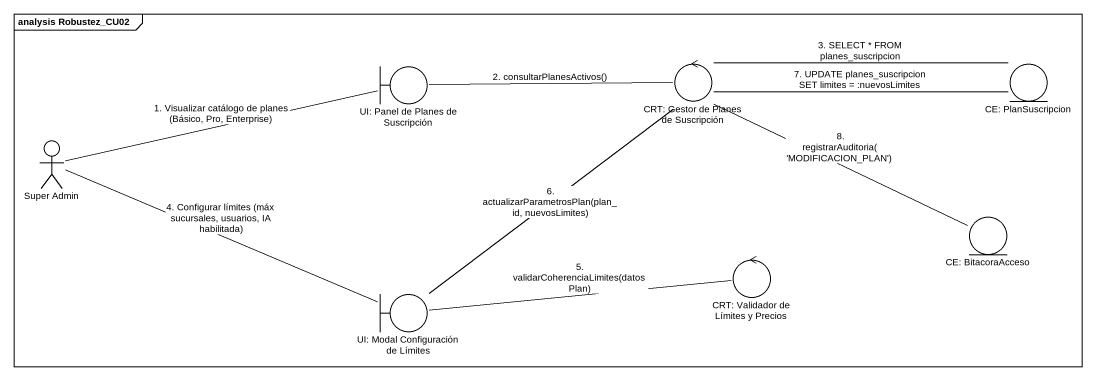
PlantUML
@startuml
mainframe analysis Robustez_CU02
boundary "UI: Panel de Planes de Suscripción" as UI_Panel_de_Planes_de
control "CRT: Gestor de Planes de Suscripción" as CRT_Gestor_de_Planes_de
entity "CE: PlanSuscripcion" as CE_PlanSuscripcion
actor "Super Admin" as Super_Admin
entity "CE: BitacoraAcceso" as CE_BitacoraAcceso
control "CRT: Validador de Límites y Precios" as CRT_Validador_de_Límites_y
boundary "UI: Modal Configuración de Límites" as UI_Modal_Configuración_de
UI_Panel_de_Planes_de -right- CRT_Gestor_de_Planes_de : 2. consultarPlanesActivos()
CRT_Gestor_de_Planes_de -right- CE_PlanSuscripcion : 3. SELECT * FROM planes_suscripcion
CRT_Gestor_de_Planes_de -right- CE_PlanSuscripcion : 7. UPDATE planes_suscripcion SET limites = :nuevosLimites
CRT_Gestor_de_Planes_de -right- CE_BitacoraAcceso : 8. registrarAuditoria('MODIFICACION_PLAN')
Super_Admin -right- UI_Panel_de_Planes_de : 1. Visualizar catálogo de planes (Básico, Pro, Enterprise)
Super_Admin -right- UI_Modal_Configuración_de : 4. Configurar límites (máx sucursales, usuarios, IA habilitada)
UI_Modal_Configuración_de -up- CRT_Gestor_de_Planes_de : 6. actualizarParametrosPlan(plan_id, nuevosLimites)
UI_Modal_Configuración_de -right- CRT_Validador_de_Límites_y : 5. validarCoherenciaLimites(datosPlan)
@enduml
